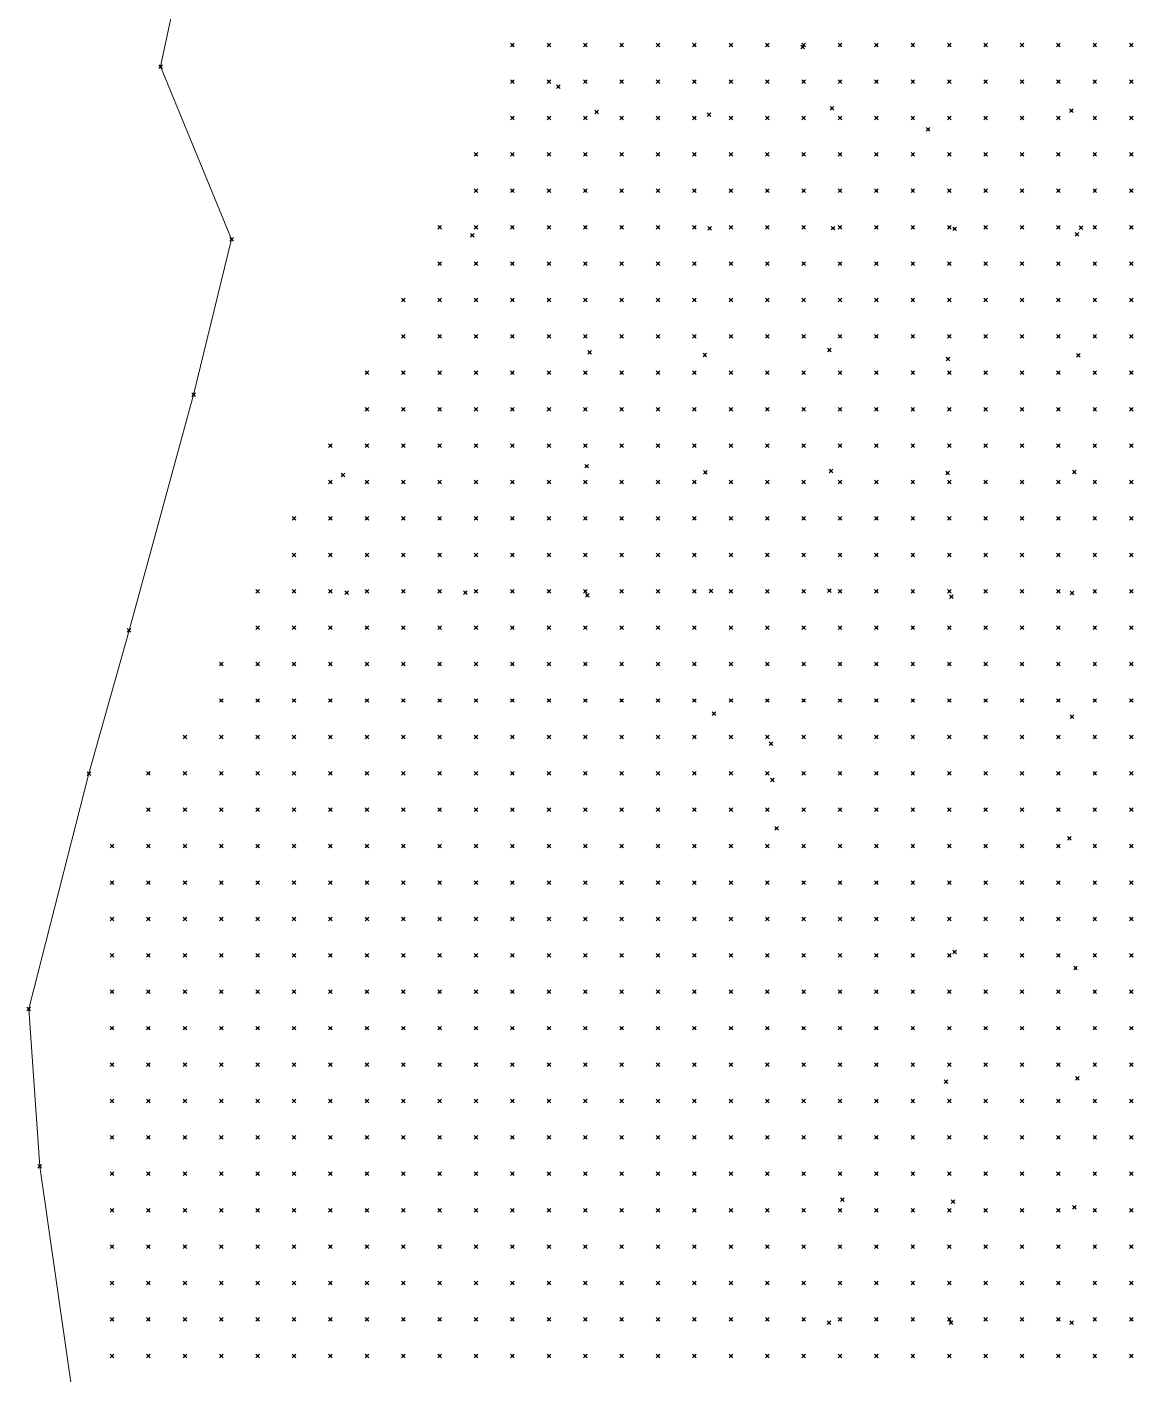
# Model space of a CAD drawing. Header units: metres. Extents: x 441556 to 446409, y 432338 to 461058.
# Drawn here: x 445036.3 to 445127.5, y 441436 to 441546.9 of the extents above; entities that cross this region are included whole.
import ezdxf

# ---------------------------------------------------------------- set-up
doc = ezdxf.new("R2010")
doc.units = ezdxf.units.M
doc.header["$MEASUREMENT"] = 0
doc.header["$PDMODE"] = 35
doc.header["$PDSIZE"] = 0.15
for name, color, linetype, lineweight in [('DTM-BRE-RevN_GRP_CURS APA', 2, 'Continuous', 0), ('DTM-NOK-RevN_LIDAR_co_lidar', 91, 'Continuous', 0), ('DTM-NOK-RevN_RTK', 32, 'Continuous', 0)]:
    doc.layers.add(name, color=color, linetype=linetype, lineweight=lineweight)

msp = doc.modelspace()

# ---------------------------------------------------------------- linework, layer by layer
at = {"layer": 'DTM-BRE-RevN_GRP_CURS APA'}
for p, q in [((445047.326, 441543.674, 333.581), (445051.387, 441562.809, 333.724)), ((445053.182, 441529.443, 334.295), (445047.326, 441543.674, 333.581)), ((445050.05, 441516.64, 333.295), (445053.182, 441529.443, 334.295)), ((445044.73, 441497.226, 333.438), (445050.05, 441516.64, 333.295)), ((445041.424, 441485.422, 333.438), (445044.73, 441497.226, 333.438)), ((445036.468, 441466.046, 333.438), (445041.424, 441485.422, 333.438)), ((445037.375, 441453.071, 333.438), (445036.468, 441466.046, 333.438)), ((445040.216, 441433.273, 333.438), (445037.375, 441453.071, 333.438))]:
    msp.add_line(p, q, dxfattribs=at)
at = {"layer": 'DTM-NOK-RevN_LIDAR_co_lidar'}
for p in [(445076.327, 441545.437, 340.436), (445079.326, 441545.437, 343.246), (445082.325, 441545.437, 343.58), (445085.325, 441545.437, 343.995), (445088.324, 441545.437, 344.822), (445091.323, 441545.437, 345.665), (445094.323, 441545.437, 346.39), (445097.322, 441545.437, 346.945), (445100.321, 441545.437, 347.471), (445103.321, 441545.437, 348.036), (445106.32, 441545.437, 348.536), (445109.319, 441545.437, 349.012), (445112.319, 441545.437, 349.51), (445115.318, 441545.437, 349.959), (445118.317, 441545.437, 350.438), (445121.317, 441545.437, 351.008), (445124.316, 441545.437, 351.563), (445127.316, 441545.437, 352.291), (445076.327, 441542.438, 342.043), (445079.326, 441542.438, 343.277), (445082.325, 441542.438, 343.265), (445085.325, 441542.438, 343.811), (445088.324, 441542.438, 344.673), (445091.323, 441542.438, 345.616), (445094.323, 441542.438, 346.428), (445097.322, 441542.438, 347.096), (445100.321, 441542.438, 347.623), (445103.321, 441542.438, 348.144), (445106.32, 441542.438, 348.667), (445109.319, 441542.438, 349.193), (445112.319, 441542.438, 349.731), (445115.318, 441542.438, 350.233), (445118.317, 441542.438, 350.759), (445121.317, 441542.438, 351.365), (445124.316, 441542.438, 351.93), (445127.316, 441542.438, 352.562), (445076.327, 441539.438, 342.512), (445079.326, 441539.438, 343.39), (445082.325, 441539.438, 343.254), (445085.325, 441539.438, 343.749), (445088.324, 441539.438, 344.677), (445091.323, 441539.438, 345.592), (445094.323, 441539.438, 346.399), (445097.322, 441539.438, 347.081), (445100.321, 441539.438, 347.755), (445103.321, 441539.438, 348.35), (445106.32, 441539.438, 348.864), (445109.319, 441539.438, 349.408), (445112.319, 441539.438, 349.952), (445115.318, 441539.438, 350.479), (445118.317, 441539.438, 351.097), (445121.317, 441539.438, 351.761), (445124.316, 441539.438, 352.365), (445127.316, 441539.438, 353.015), (445073.327, 441536.439, 340.489), (445076.327, 441536.439, 341.97), (445079.326, 441536.439, 343.411), (445082.325, 441536.439, 343.466), (445085.325, 441536.439, 343.992), (445088.324, 441536.439, 344.89), (445091.323, 441536.439, 345.693), (445094.323, 441536.439, 346.335), (445097.322, 441536.439, 347.051), (445100.321, 441536.439, 347.799), (445103.321, 441536.439, 348.461), (445106.32, 441536.439, 349.076), (445109.319, 441536.439, 349.672), (445112.319, 441536.439, 350.238), (445115.318, 441536.439, 350.798), (445118.317, 441536.439, 351.409), (445121.317, 441536.439, 352.075), (445124.316, 441536.439, 352.724), (445127.316, 441536.439, 353.421), (445073.327, 441533.44, 343.657), (445076.327, 441533.44, 343.676), (445079.326, 441533.44, 343.763), (445082.325, 441533.44, 344.138), (445085.325, 441533.44, 344.661), (445088.324, 441533.44, 345.208), (445091.323, 441533.44, 345.871), (445094.323, 441533.44, 346.546), (445097.322, 441533.44, 347.214), (445100.321, 441533.44, 347.951), (445103.321, 441533.44, 348.705), (445106.32, 441533.44, 349.41), (445109.319, 441533.44, 350.028), (445112.319, 441533.44, 350.595), (445115.318, 441533.44, 351.131), (445118.317, 441533.44, 351.678), (445121.317, 441533.44, 352.335), (445124.316, 441533.44, 353.068), (445127.316, 441533.44, 353.845), (445070.328, 441530.44, 342.469), (445073.327, 441530.44, 343.763), (445076.327, 441530.44, 343.889), (445079.326, 441530.44, 344.248), (445082.325, 441530.44, 344.89), (445085.325, 441530.44, 345.355), (445088.324, 441530.44, 345.821), (445091.323, 441530.44, 346.26), (445094.323, 441530.44, 346.808), (445097.322, 441530.44, 347.451), (445100.321, 441530.44, 348.159), (445103.321, 441530.44, 348.881), (445106.32, 441530.44, 349.581), (445109.319, 441530.44, 350.231), (445112.319, 441530.44, 350.836), (445115.318, 441530.44, 351.391), (445118.317, 441530.44, 351.946), (445121.317, 441530.44, 352.548), (445124.316, 441530.44, 353.152), (445127.316, 441530.44, 353.933), (445070.328, 441527.441, 343.317), (445073.327, 441527.441, 344.077), (445076.327, 441527.441, 344.294), (445079.326, 441527.441, 344.887), (445082.325, 441527.441, 345.536), (445085.325, 441527.441, 345.956), (445088.324, 441527.441, 346.448), (445091.323, 441527.441, 346.91), (445094.323, 441527.441, 347.361), (445097.322, 441527.441, 347.917), (445100.321, 441527.441, 348.555), (445103.321, 441527.441, 349.221), (445106.32, 441527.441, 349.888), (445109.319, 441527.441, 350.515), (445112.319, 441527.441, 351.115), (445115.318, 441527.441, 351.752), (445118.317, 441527.441, 352.401), (445121.317, 441527.441, 353.014), (445124.316, 441527.441, 353.655), (445127.316, 441527.441, 354.351), (445067.329, 441524.441, 341.879), (445070.328, 441524.441, 343.658), (445073.327, 441524.441, 344.278), (445076.327, 441524.441, 344.658), (445079.326, 441524.441, 345.455), (445082.325, 441524.441, 346.135), (445085.325, 441524.441, 346.652), (445088.324, 441524.441, 347.116), (445091.323, 441524.441, 347.535), (445094.323, 441524.441, 347.991), (445097.322, 441524.441, 348.44), (445100.321, 441524.441, 349.006), (445103.321, 441524.441, 349.602), (445106.32, 441524.441, 350.163), (445109.319, 441524.441, 350.76), (445112.319, 441524.441, 351.42), (445115.318, 441524.441, 352.091), (445118.317, 441524.441, 352.742), (445121.317, 441524.441, 353.404), (445124.316, 441524.441, 354.112), (445127.316, 441524.441, 354.84), (445067.329, 441521.442, 342.915), (445070.328, 441521.442, 344.344), (445073.327, 441521.442, 344.491), (445076.327, 441521.442, 344.663), (445079.326, 441521.442, 345.812), (445082.325, 441521.442, 346.579), (445085.325, 441521.442, 347.128), (445088.324, 441521.442, 347.583), (445091.323, 441521.442, 348.022), (445094.323, 441521.442, 348.478), (445097.322, 441521.442, 348.957), (445100.321, 441521.442, 349.461), (445103.321, 441521.442, 350.004), (445106.32, 441521.442, 350.536), (445109.319, 441521.442, 351.106), (445112.319, 441521.442, 351.714), (445115.318, 441521.442, 352.36), (445118.317, 441521.442, 353.043), (445121.317, 441521.442, 353.716), (445124.316, 441521.442, 354.496), (445127.316, 441521.442, 355.353), (445064.329, 441518.443, 340.691), (445067.329, 441518.443, 342.942), (445070.328, 441518.443, 343.103), (445073.327, 441518.443, 344.575), (445076.327, 441518.443, 344.669), (445079.326, 441518.443, 346.231), (445082.325, 441518.443, 346.97), (445085.325, 441518.443, 347.401), (445088.324, 441518.443, 347.911), (445091.323, 441518.443, 348.403), (445094.323, 441518.443, 348.892), (445097.322, 441518.443, 349.385), (445100.321, 441518.443, 349.808), (445103.321, 441518.443, 350.297), (445106.32, 441518.443, 350.831), (445109.319, 441518.443, 351.408), (445112.319, 441518.443, 352.02), (445115.318, 441518.443, 352.657), (445118.317, 441518.443, 353.353), (445121.317, 441518.443, 354.112), (445124.316, 441518.443, 354.961), (445127.316, 441518.443, 355.849), (445064.329, 441515.443, 342.052), (445067.329, 441515.443, 343.144), (445070.328, 441515.443, 342.956), (445073.327, 441515.443, 344.455), (445076.327, 441515.443, 344.646), (445079.326, 441515.443, 346.701), (445082.325, 441515.443, 347.381), (445085.325, 441515.443, 347.601), (445088.324, 441515.443, 348.078), (445091.323, 441515.443, 348.632), (445094.323, 441515.443, 349.167), (445097.322, 441515.443, 349.687), (445100.321, 441515.443, 350.157), (445103.321, 441515.443, 350.639), (445106.32, 441515.443, 351.172), (445109.319, 441515.443, 351.716), (445112.319, 441515.443, 352.324), (445115.318, 441515.443, 352.992), (445118.317, 441515.443, 353.676), (445121.317, 441515.443, 354.463), (445124.316, 441515.443, 355.323), (445127.316, 441515.443, 356.192), (445061.33, 441512.444, 341.566), (445064.329, 441512.444, 343.022), (445067.329, 441512.444, 343.803), (445070.328, 441512.444, 343.829), (445073.327, 441512.444, 344.36), (445076.327, 441512.444, 345.372), (445079.326, 441512.444, 346.654), (445082.325, 441512.444, 347.513), (445085.325, 441512.444, 347.757), (445088.324, 441512.444, 348.186), (445091.323, 441512.444, 348.87), (445094.323, 441512.444, 349.496), (445097.322, 441512.444, 350.023), (445100.321, 441512.444, 350.523), (445103.321, 441512.444, 351.013), (445106.32, 441512.444, 351.538), (445109.319, 441512.444, 352.088), (445112.319, 441512.444, 352.698), (445115.318, 441512.444, 353.374), (445118.317, 441512.444, 354.088), (445121.317, 441512.444, 354.884), (445124.316, 441512.444, 355.728), (445127.316, 441512.444, 356.629), (445061.33, 441509.445, 342.547), (445064.329, 441509.445, 343.78), (445067.329, 441509.445, 344.314), (445070.328, 441509.445, 344.565), (445073.327, 441509.445, 344.76), (445076.327, 441509.445, 345.653), (445079.326, 441509.445, 346.327), (445082.325, 441509.445, 347.365), (445085.325, 441509.445, 347.855), (445088.324, 441509.445, 348.209), (445091.323, 441509.445, 348.953), (445094.323, 441509.445, 349.693), (445097.322, 441509.445, 350.287), (445100.321, 441509.445, 350.823), (445103.321, 441509.445, 351.369), (445106.32, 441509.445, 351.903), (445109.319, 441509.445, 352.453), (445112.319, 441509.445, 353.063), (445115.318, 441509.445, 353.748), (445118.317, 441509.445, 354.512), (445121.317, 441509.445, 355.329), (445124.316, 441509.445, 356.199), (445127.316, 441509.445, 357.158), (445058.331, 441506.445, 341.28), (445061.33, 441506.445, 343.269), (445064.329, 441506.445, 344.325), (445067.329, 441506.445, 344.856), (445070.328, 441506.445, 345.251), (445073.327, 441506.445, 345.469), (445076.327, 441506.445, 345.806), (445079.326, 441506.445, 346.245), (445082.325, 441506.445, 346.871), (445085.325, 441506.445, 347.888), (445088.324, 441506.445, 348.253), (445091.323, 441506.445, 348.885), (445094.323, 441506.445, 349.701), (445097.322, 441506.445, 350.44), (445100.321, 441506.445, 351.074), (445103.321, 441506.445, 351.682), (445106.32, 441506.445, 352.229), (445109.319, 441506.445, 352.78), (445112.319, 441506.445, 353.411), (445115.318, 441506.445, 354.116), (445118.317, 441506.445, 354.907), (445121.317, 441506.445, 355.762), (445124.316, 441506.445, 356.673), (445127.316, 441506.445, 357.634), (445058.331, 441503.446, 342.015), (445061.33, 441503.446, 343.86), (445064.329, 441503.446, 344.734), (445067.329, 441503.446, 345.483), (445070.328, 441503.446, 346.049), (445073.327, 441503.446, 346.357), (445076.327, 441503.446, 346.452), (445079.326, 441503.446, 346.567), (445082.325, 441503.446, 346.862), (445085.325, 441503.446, 347.954), (445088.324, 441503.446, 348.44), (445091.323, 441503.446, 348.95), (445094.323, 441503.446, 349.715), (445097.322, 441503.446, 350.485), (445100.321, 441503.446, 351.21), (445103.321, 441503.446, 351.907), (445106.32, 441503.446, 352.523), (445109.319, 441503.446, 353.122), (445112.319, 441503.446, 353.764), (445115.318, 441503.446, 354.482), (445118.317, 441503.446, 355.307), (445121.317, 441503.446, 356.197), (445124.316, 441503.446, 357.119), (445127.316, 441503.446, 358), (445055.331, 441500.447, 340.338), (445058.331, 441500.447, 342.702), (445061.33, 441500.447, 344.443), (445064.329, 441500.447, 345.133), (445067.329, 441500.447, 346.085), (445070.328, 441500.447, 346.842), (445073.327, 441500.447, 347.295), (445076.327, 441500.447, 347.345), (445079.326, 441500.447, 347.227), (445082.325, 441500.447, 347.406), (445085.325, 441500.447, 347.964), (445088.324, 441500.447, 348.476), (445091.323, 441500.447, 349.132), (445094.323, 441500.447, 349.819), (445097.322, 441500.447, 350.482), (445100.321, 441500.447, 351.246), (445103.321, 441500.447, 352.031), (445106.32, 441500.447, 352.76), (445109.319, 441500.447, 353.43), (445112.319, 441500.447, 354.095), (445115.318, 441500.447, 354.865), (445118.317, 441500.447, 355.744), (445121.317, 441500.447, 356.643), (445124.316, 441500.447, 357.535), (445127.316, 441500.447, 358.336), (445055.331, 441497.447, 341.199), (445058.331, 441497.447, 343.098), (445061.33, 441497.447, 344.795), (445064.329, 441497.447, 345.565), (445067.329, 441497.447, 346.66), (445070.328, 441497.447, 347.555), (445073.327, 441497.447, 348.04), (445076.327, 441497.447, 348.165), (445079.326, 441497.447, 348.077), (445082.325, 441497.447, 347.974), (445085.325, 441497.447, 348.152), (445088.324, 441497.447, 348.385), (445091.323, 441497.447, 349.193), (445094.323, 441497.447, 349.98), (445097.322, 441497.447, 350.496), (445100.321, 441497.447, 351.266), (445103.321, 441497.447, 352.096), (445106.32, 441497.447, 352.863), (445109.319, 441497.447, 353.613), (445112.319, 441497.447, 354.388), (445115.318, 441497.447, 355.248), (445118.317, 441497.447, 356.174), (445121.317, 441497.447, 357.085), (445124.316, 441497.447, 357.951), (445127.316, 441497.447, 358.743), (445052.332, 441494.448, 340.11), (445055.331, 441494.448, 342.268), (445058.331, 441494.448, 343.859), (445061.33, 441494.448, 345.046), (445064.329, 441494.448, 345.977), (445067.329, 441494.448, 347.103), (445070.328, 441494.448, 348.064), (445073.327, 441494.448, 348.6), (445076.327, 441494.448, 348.857), (445079.326, 441494.448, 348.876), (445082.325, 441494.448, 348.692), (445085.325, 441494.448, 348.757), (445088.324, 441494.448, 348.781), (445091.323, 441494.448, 349.521), (445094.323, 441494.448, 350.172), (445097.322, 441494.448, 350.559), (445100.321, 441494.448, 351.347), (445103.321, 441494.448, 352.152), (445106.32, 441494.448, 352.875), (445109.319, 441494.448, 353.674), (445112.319, 441494.448, 354.545), (445115.318, 441494.448, 355.476), (445118.317, 441494.448, 356.451), (445121.317, 441494.448, 357.405), (445124.316, 441494.448, 358.283), (445127.316, 441494.448, 359.082), (445052.332, 441491.449, 340.903), (445055.331, 441491.449, 343.112), (445058.331, 441491.449, 344.573), (445061.33, 441491.449, 345.35), (445064.329, 441491.449, 346.342), (445067.329, 441491.449, 347.434), (445070.328, 441491.449, 348.406), (445073.327, 441491.449, 349.083), (445076.327, 441491.449, 349.447), (445079.326, 441491.449, 349.54), (445082.325, 441491.449, 349.587), (445085.325, 441491.449, 349.556), (445088.324, 441491.449, 349.682), (445091.323, 441491.449, 350.185), (445094.323, 441491.449, 350.436), (445097.322, 441491.449, 350.807), (445100.321, 441491.449, 351.506), (445103.321, 441491.449, 352.197), (445106.32, 441491.449, 352.907), (445109.319, 441491.449, 353.657), (445112.319, 441491.449, 354.491), (445115.318, 441491.449, 355.553), (445118.317, 441491.449, 356.682), (445121.317, 441491.449, 357.654), (445124.316, 441491.449, 358.519), (445127.316, 441491.449, 359.275), (445049.333, 441488.449, 338.801), (445052.332, 441488.449, 341.236), (445055.331, 441488.449, 343.222), (445058.331, 441488.449, 344.954), (445061.33, 441488.449, 345.779), (445064.329, 441488.449, 346.75), (445067.329, 441488.449, 347.827), (445070.328, 441488.449, 348.76), (445073.327, 441488.449, 349.487), (445076.327, 441488.449, 349.892), (445079.326, 441488.449, 350.206), (445082.325, 441488.449, 350.408), (445085.325, 441488.449, 350.461), (445088.324, 441488.449, 350.535), (445091.323, 441488.449, 350.61), (445094.323, 441488.449, 350.954), (445097.322, 441488.449, 351.359), (445100.321, 441488.449, 351.809), (445103.321, 441488.449, 352.394), (445106.32, 441488.449, 353.107), (445109.319, 441488.449, 353.751), (445112.319, 441488.449, 354.442), (445115.318, 441488.449, 355.602), (445118.317, 441488.449, 356.956), (445121.317, 441488.449, 357.924), (445124.316, 441488.449, 358.758), (445127.316, 441488.449, 359.528), (445046.333, 441485.45, 337.853), (445049.333, 441485.45, 339.753), (445052.332, 441485.45, 341.822), (445055.331, 441485.45, 343.736), (445058.331, 441485.45, 345.339), (445061.33, 441485.45, 346.063), (445064.329, 441485.45, 347.123), (445067.329, 441485.45, 348.285), (445070.328, 441485.45, 349.087), (445073.327, 441485.45, 349.832), (445076.327, 441485.45, 350.333), (445079.326, 441485.45, 350.793), (445082.325, 441485.45, 351.022), (445085.325, 441485.45, 351.181), (445088.324, 441485.45, 351.397), (445091.323, 441485.45, 351.54), (445094.323, 441485.45, 351.819), (445097.322, 441485.45, 352.15), (445100.321, 441485.45, 352.572), (445103.321, 441485.45, 353.086), (445106.32, 441485.45, 353.698), (445109.319, 441485.45, 354.222), (445112.319, 441485.45, 354.737), (445115.318, 441485.45, 355.681), (445118.317, 441485.45, 356.901), (445121.317, 441485.45, 357.859), (445124.316, 441485.45, 358.725), (445127.316, 441485.45, 359.642), (445046.333, 441482.451, 338.731), (445049.333, 441482.451, 341.282), (445052.332, 441482.451, 343.272), (445055.331, 441482.451, 344.708), (445058.331, 441482.451, 345.56), (445061.33, 441482.451, 346.526), (445064.329, 441482.451, 347.61), (445067.329, 441482.451, 348.743), (445070.328, 441482.451, 349.555), (445073.327, 441482.451, 350.272), (445076.327, 441482.451, 350.783), (445079.326, 441482.451, 351.243), (445082.325, 441482.451, 351.578), (445085.325, 441482.451, 351.901), (445088.324, 441482.451, 352.242), (445091.323, 441482.451, 352.509), (445094.323, 441482.451, 352.749), (445097.322, 441482.451, 353.046), (445100.321, 441482.451, 353.507), (445103.321, 441482.451, 353.969), (445106.32, 441482.451, 354.408), (445109.319, 441482.451, 354.804), (445112.319, 441482.451, 355.727), (445115.318, 441482.451, 356.814), (445118.317, 441482.451, 357.332), (445121.317, 441482.451, 357.915), (445124.316, 441482.451, 358.702), (445127.316, 441482.451, 359.595), (445043.334, 441479.451, 337.005), (445046.333, 441479.451, 339.91), (445049.333, 441479.451, 342.652), (445052.332, 441479.451, 344.043), (445055.331, 441479.451, 345.312), (445058.331, 441479.451, 346.001), (445061.33, 441479.451, 346.923), (445064.329, 441479.451, 348.158), (445067.329, 441479.451, 349.158), (445070.328, 441479.451, 349.976), (445073.327, 441479.451, 350.661), (445076.327, 441479.451, 351.173), (445079.326, 441479.451, 351.696), (445082.325, 441479.451, 352.136), (445085.325, 441479.451, 352.501), (445088.324, 441479.451, 352.907), (445091.323, 441479.451, 353.259), (445094.323, 441479.451, 353.572), (445097.322, 441479.451, 353.97), (445100.321, 441479.451, 354.491), (445103.321, 441479.451, 354.901), (445106.32, 441479.451, 355.202), (445109.319, 441479.451, 355.558), (445112.319, 441479.451, 357.283), (445115.318, 441479.451, 358.832), (445118.317, 441479.451, 358.652), (445121.317, 441479.451, 358.914), (445124.316, 441479.451, 359.359), (445127.316, 441479.451, 360.098), (445043.334, 441476.452, 337.372), (445046.333, 441476.452, 339.021), (445049.333, 441476.452, 341.911), (445052.332, 441476.452, 344.747), (445055.331, 441476.452, 345.601), (445058.331, 441476.452, 346.501), (445061.33, 441476.452, 347.682), (445064.329, 441476.452, 348.762), (445067.329, 441476.452, 349.746), (445070.328, 441476.452, 350.368), (445073.327, 441476.452, 350.989), (445076.327, 441476.452, 351.526), (445079.326, 441476.452, 352.084), (445082.325, 441476.452, 352.585), (445085.325, 441476.452, 353.051), (445088.324, 441476.452, 353.447), (445091.323, 441476.452, 353.867), (445094.323, 441476.452, 354.283), (445097.322, 441476.452, 354.787), (445100.321, 441476.452, 355.225), (445103.321, 441476.452, 355.612), (445106.32, 441476.452, 355.991), (445109.319, 441476.452, 356.617), (445112.319, 441476.452, 358.506), (445115.318, 441476.452, 360.028), (445118.317, 441476.452, 359.929), (445121.317, 441476.452, 360.192), (445124.316, 441476.452, 360.447), (445127.316, 441476.452, 360.905), (445043.334, 441473.453, 337.895), (445046.333, 441473.453, 339.281), (445049.333, 441473.453, 342.067), (445052.332, 441473.453, 344.967), (445055.331, 441473.453, 346.11), (445058.331, 441473.453, 346.899), (445061.33, 441473.453, 348.121), (445064.329, 441473.453, 349.2), (445067.329, 441473.453, 350.041), (445070.328, 441473.453, 350.764), (445073.327, 441473.453, 351.316), (445076.327, 441473.453, 351.921), (445079.326, 441473.453, 352.481), (445082.325, 441473.453, 353.053), (445085.325, 441473.453, 353.531), (445088.324, 441473.453, 354.007), (445091.323, 441473.453, 354.51), (445094.323, 441473.453, 354.963), (445097.322, 441473.453, 355.379), (445100.321, 441473.453, 355.821), (445103.321, 441473.453, 356.25), (445106.32, 441473.453, 356.757), (445109.319, 441473.453, 358.536), (445112.319, 441473.453, 360.206), (445115.318, 441473.453, 360.33), (445118.317, 441473.453, 360.179), (445121.317, 441473.453, 360.343), (445124.316, 441473.453, 360.744), (445127.316, 441473.453, 361.284), (445043.334, 441470.453, 338.655), (445046.333, 441470.453, 340.299), (445049.333, 441470.453, 342.709), (445052.332, 441470.453, 345.183), (445055.331, 441470.453, 346.135), (445058.331, 441470.453, 347.038), (445061.33, 441470.453, 348.28), (445064.329, 441470.453, 349.326), (445067.329, 441470.453, 350.242), (445070.328, 441470.453, 351.058), (445073.327, 441470.453, 351.651), (445076.327, 441470.453, 352.306), (445079.326, 441470.453, 353.039), (445082.325, 441470.453, 353.487), (445085.325, 441470.453, 354.047), (445088.324, 441470.453, 354.51), (445091.323, 441470.453, 354.973), (445094.323, 441470.453, 355.366), (445097.322, 441470.453, 355.86), (445100.321, 441470.453, 356.297), (445103.321, 441470.453, 356.729), (445106.32, 441470.453, 357.668), (445109.319, 441470.453, 359.307), (445112.319, 441470.453, 360.303), (445115.318, 441470.453, 360.288), (445118.317, 441470.453, 360.362), (445121.317, 441470.453, 360.668), (445124.316, 441470.453, 361.182), (445127.316, 441470.453, 361.797), (445043.334, 441467.454, 339.014), (445046.333, 441467.454, 341.207), (445049.333, 441467.454, 343.385), (445052.332, 441467.454, 345.148), (445055.331, 441467.454, 346.112), (445058.331, 441467.454, 347.037), (445061.33, 441467.454, 348.353), (445064.329, 441467.454, 349.454), (445067.329, 441467.454, 350.413), (445070.328, 441467.454, 351.175), (445073.327, 441467.454, 351.841), (445076.327, 441467.454, 352.602), (445079.326, 441467.454, 353.186), (445082.325, 441467.454, 353.744), (445085.325, 441467.454, 354.321), (445088.324, 441467.454, 354.833), (445091.323, 441467.454, 355.267), (445094.323, 441467.454, 355.695), (445097.322, 441467.454, 356.261), (445100.321, 441467.454, 356.752), (445103.321, 441467.454, 357.135), (445106.32, 441467.454, 358.288), (445109.319, 441467.454, 359.726), (445112.319, 441467.454, 360.33), (445115.318, 441467.454, 360.382), (445118.317, 441467.454, 360.636), (445121.317, 441467.454, 361.055), (445124.316, 441467.454, 361.555), (445127.316, 441467.454, 362.271), (445043.334, 441464.455, 339.588), (445046.333, 441464.455, 341.894), (445049.333, 441464.455, 343.868), (445052.332, 441464.455, 345.062), (445055.331, 441464.455, 346.15), (445058.331, 441464.455, 347.049), (445061.33, 441464.455, 348.354), (445064.329, 441464.455, 349.559), (445067.329, 441464.455, 350.578), (445070.328, 441464.455, 351.365), (445073.327, 441464.455, 352.002), (445076.327, 441464.455, 352.75), (445079.326, 441464.455, 353.347), (445082.325, 441464.455, 354.009), (445085.325, 441464.455, 354.647), (445088.324, 441464.455, 355.116), (445091.323, 441464.455, 355.655), (445094.323, 441464.455, 356.175), (445097.322, 441464.455, 356.683), (445100.321, 441464.455, 357.102), (445103.321, 441464.455, 357.393), (445106.32, 441464.455, 359.139), (445109.319, 441464.455, 360.441), (445112.319, 441464.455, 360.441), (445115.318, 441464.455, 360.58), (445118.317, 441464.455, 360.944), (445121.317, 441464.455, 361.408), (445124.316, 441464.455, 361.948), (445127.316, 441464.455, 362.687), (445043.334, 441461.455, 340.068), (445046.333, 441461.455, 342.353), (445049.333, 441461.455, 343.905), (445052.332, 441461.455, 345.065), (445055.331, 441461.455, 346.261), (445058.331, 441461.455, 347.115), (445061.33, 441461.455, 348.251), (445064.329, 441461.455, 349.45), (445067.329, 441461.455, 350.512), (445070.328, 441461.455, 351.338), (445073.327, 441461.455, 352.168), (445076.327, 441461.455, 352.951), (445079.326, 441461.455, 353.553), (445082.325, 441461.455, 354.259), (445085.325, 441461.455, 354.997), (445088.324, 441461.455, 355.521), (445091.323, 441461.455, 355.988), (445094.323, 441461.455, 356.56), (445097.322, 441461.455, 357.032), (445100.321, 441461.455, 357.301), (445103.321, 441461.455, 357.653), (445106.32, 441461.455, 359.305), (445109.319, 441461.455, 360.453), (445112.319, 441461.455, 360.534), (445115.318, 441461.455, 360.825), (445118.317, 441461.455, 361.274), (445121.317, 441461.455, 361.771), (445124.316, 441461.455, 362.273), (445127.316, 441461.455, 362.986), (445043.334, 441458.456, 339.74), (445046.333, 441458.456, 342.047), (445049.333, 441458.456, 343.909), (445052.332, 441458.456, 345.053), (445055.331, 441458.456, 346.23), (445058.331, 441458.456, 347.01), (445061.33, 441458.456, 348.06), (445064.329, 441458.456, 349.301), (445067.329, 441458.456, 350.395), (445070.328, 441458.456, 351.303), (445073.327, 441458.456, 352.316), (445076.327, 441458.456, 353.146), (445079.326, 441458.456, 353.851), (445082.325, 441458.456, 354.542), (445085.325, 441458.456, 355.276), (445088.324, 441458.456, 355.834), (445091.323, 441458.456, 356.349), (445094.323, 441458.456, 356.849), (445097.322, 441458.456, 357.287), (445100.321, 441458.456, 358.018), (445103.321, 441458.456, 358.506), (445106.32, 441458.456, 359.663), (445109.319, 441458.456, 360.55), (445112.319, 441458.456, 360.758), (445115.318, 441458.456, 361.15), (445118.317, 441458.456, 361.625), (445121.317, 441458.456, 362.084), (445124.316, 441458.456, 362.573), (445127.316, 441458.456, 363.26), (445043.334, 441455.457, 339.252), (445046.333, 441455.457, 341.44), (445049.333, 441455.457, 343.656), (445052.332, 441455.457, 344.685), (445055.331, 441455.457, 345.9), (445058.331, 441455.457, 346.933), (445061.33, 441455.457, 347.817), (445064.329, 441455.457, 349.008), (445067.329, 441455.457, 350.07), (445070.328, 441455.457, 351.296), (445073.327, 441455.457, 352.323), (445076.327, 441455.457, 353.123), (445079.326, 441455.457, 354.085), (445082.325, 441455.457, 354.819), (445085.325, 441455.457, 355.552), (445088.324, 441455.457, 356.098), (445091.323, 441455.457, 356.634), (445094.323, 441455.457, 356.999), (445097.322, 441455.457, 357.565), (445100.321, 441455.457, 358.891), (445103.321, 441455.457, 359.963), (445106.32, 441455.457, 360.457), (445109.319, 441455.457, 360.727), (445112.319, 441455.457, 361.042), (445115.318, 441455.457, 361.502), (445118.317, 441455.457, 361.997), (445121.317, 441455.457, 362.429), (445124.316, 441455.457, 362.927), (445127.316, 441455.457, 363.626), (445043.334, 441452.457, 338.371), (445046.333, 441452.457, 340.757), (445049.333, 441452.457, 343.07), (445052.332, 441452.457, 344.142), (445055.331, 441452.457, 345.342), (445058.331, 441452.457, 346.574), (445061.33, 441452.457, 347.481), (445064.329, 441452.457, 348.606), (445067.329, 441452.457, 349.805), (445070.328, 441452.457, 351.072), (445073.327, 441452.457, 352.194), (445076.327, 441452.457, 353.227), (445079.326, 441452.457, 354.227), (445082.325, 441452.457, 355.124), (445085.325, 441452.457, 355.877), (445088.324, 441452.457, 356.454), (445091.323, 441452.457, 357.137), (445094.323, 441452.457, 357.419), (445097.322, 441452.457, 358.151), (445100.321, 441452.457, 359.857), (445103.321, 441452.457, 360.685), (445106.32, 441452.457, 360.78), (445109.319, 441452.457, 361.013), (445112.319, 441452.457, 361.426), (445115.318, 441452.457, 361.926), (445118.317, 441452.457, 362.395), (445121.317, 441452.457, 362.802), (445124.316, 441452.457, 363.373), (445127.316, 441452.457, 364.072), (445043.334, 441449.458, 337.217), (445046.333, 441449.458, 339.391), (445049.333, 441449.458, 341.401), (445052.332, 441449.458, 342.822), (445055.331, 441449.458, 344.439), (445058.331, 441449.458, 345.86), (445061.33, 441449.458, 347.3), (445064.329, 441449.458, 348.585), (445067.329, 441449.458, 349.89), (445070.328, 441449.458, 350.947), (445073.327, 441449.458, 352.219), (445076.327, 441449.458, 353.391), (445079.326, 441449.458, 354.554), (445082.325, 441449.458, 355.409), (445085.325, 441449.458, 356.214), (445088.324, 441449.458, 356.782), (445091.323, 441449.458, 357.341), (445094.323, 441449.458, 357.848), (445097.322, 441449.458, 359.223), (445100.321, 441449.458, 360.5), (445103.321, 441449.458, 360.896), (445106.32, 441449.458, 361.032), (445109.319, 441449.458, 361.39), (445112.319, 441449.458, 361.874), (445115.318, 441449.458, 362.358), (445118.317, 441449.458, 362.797), (445121.317, 441449.458, 363.285), (445124.316, 441449.458, 363.923), (445127.316, 441449.458, 364.541), (445043.334, 441446.459, 336.449), (445046.333, 441446.459, 338.366), (445049.333, 441446.459, 340.192), (445052.332, 441446.459, 342.028), (445055.331, 441446.459, 343.775), (445058.331, 441446.459, 345.474), (445061.33, 441446.459, 347.282), (445064.329, 441446.459, 348.582), (445067.329, 441446.459, 349.888), (445070.328, 441446.459, 351.088), (445073.327, 441446.459, 352.414), (445076.327, 441446.459, 353.495), (445079.326, 441446.459, 354.672), (445082.325, 441446.459, 355.627), (445085.325, 441446.459, 356.456), (445088.324, 441446.459, 357.063), (445091.323, 441446.459, 357.53), (445094.323, 441446.459, 358.905), (445097.322, 441446.459, 360.381), (445100.321, 441446.459, 360.93), (445103.321, 441446.459, 361.052), (445106.32, 441446.459, 361.307), (445109.319, 441446.459, 361.771), (445112.319, 441446.459, 362.324), (445115.318, 441446.459, 362.783), (445118.317, 441446.459, 363.22), (445121.317, 441446.459, 363.846), (445124.316, 441446.459, 364.473), (445127.316, 441446.459, 364.961), (445043.334, 441443.459, 335.629), (445046.333, 441443.459, 337.774), (445049.333, 441443.459, 339.84), (445052.332, 441443.459, 342.03), (445055.331, 441443.459, 344.242), (445058.331, 441443.459, 345.963), (445061.33, 441443.459, 347.387), (445064.329, 441443.459, 348.652), (445067.329, 441443.459, 350.044), (445070.328, 441443.459, 351.275), (445073.327, 441443.459, 352.726), (445076.327, 441443.459, 353.796), (445079.326, 441443.459, 354.9), (445082.325, 441443.459, 355.89), (445085.325, 441443.459, 356.691), (445088.324, 441443.459, 357.222), (445091.323, 441443.459, 357.888), (445094.323, 441443.459, 360.067), (445097.322, 441443.459, 361.155), (445100.321, 441443.459, 361.175), (445103.321, 441443.459, 361.221), (445106.32, 441443.459, 361.588), (445109.319, 441443.459, 362.141), (445112.319, 441443.459, 362.722), (445115.318, 441443.459, 363.198), (445118.317, 441443.459, 363.705), (445121.317, 441443.459, 364.387), (445124.316, 441443.459, 364.967), (445127.316, 441443.459, 365.417), (445043.334, 441440.46, 335.577), (445046.333, 441440.46, 337.918), (445049.333, 441440.46, 339.975), (445052.332, 441440.46, 342.18), (445055.331, 441440.46, 344.548), (445058.331, 441440.46, 346.448), (445061.33, 441440.46, 347.594), (445064.329, 441440.46, 348.827), (445067.329, 441440.46, 350.206), (445070.328, 441440.46, 351.534), (445073.327, 441440.46, 352.999), (445076.327, 441440.46, 354.033), (445079.326, 441440.46, 355.209), (445082.325, 441440.46, 356.15), (445085.325, 441440.46, 356.899), (445088.324, 441440.46, 357.388), (445091.323, 441440.46, 358.323), (445094.323, 441440.46, 360.713), (445097.322, 441440.46, 361.418), (445100.321, 441440.46, 361.279), (445103.321, 441440.46, 361.434), (445106.32, 441440.46, 361.921), (445109.319, 441440.46, 362.522), (445112.319, 441440.46, 363.06), (445115.318, 441440.46, 363.573), (445118.317, 441440.46, 364.206), (445121.317, 441440.46, 364.869), (445124.316, 441440.46, 365.408), (445127.316, 441440.46, 365.892), (445043.334, 441437.461, 336.613), (445046.333, 441437.461, 338.43), (445049.333, 441437.461, 340.159), (445052.332, 441437.461, 342.256), (445055.331, 441437.461, 344.555), (445058.331, 441437.461, 346.653), (445061.33, 441437.461, 347.786), (445064.329, 441437.461, 348.985), (445067.329, 441437.461, 350.382), (445070.328, 441437.461, 351.771), (445073.327, 441437.461, 353.082), (445076.327, 441437.461, 354.237), (445079.326, 441437.461, 355.446), (445082.325, 441437.461, 356.298), (445085.325, 441437.461, 356.995), (445088.324, 441437.461, 357.592), (445091.323, 441437.461, 359.131), (445094.323, 441437.461, 361.061), (445097.322, 441437.461, 361.372), (445100.321, 441437.461, 361.325), (445103.321, 441437.461, 361.659), (445106.32, 441437.461, 362.235), (445109.319, 441437.461, 362.858), (445112.319, 441437.461, 363.374), (445115.318, 441437.461, 363.943), (445118.317, 441437.461, 364.658), (445121.317, 441437.461, 365.275), (445124.316, 441437.461, 365.812), (445127.316, 441437.461, 366.336)]:
    msp.add_point(p, dxfattribs=at)
at = {"layer": 'DTM-NOK-RevN_RTK'}
for p in [(445100.236, 441545.283, 347.651), (445047.326, 441543.674, 333.581), (445080.101, 441542.006, 343.133), (445083.271, 441539.931, 343.686), (445092.516, 441539.716, 346.476), (445102.651, 441540.231, 348.583), (445122.39, 441540.035, 352.2), (445110.578, 441538.503, 350.032), (445082.333, 441530.439, 345.269), (445092.58, 441530.35, 346.915), (445102.751, 441530.36, 349.136), (445112.757, 441530.304, 351.225), (445123.174, 441530.394, 353.154), (445053.182, 441529.443, 334.295), (445073.009, 441529.768, 344.162), (445122.838, 441529.848, 353.175), (445082.684, 441520.126, 347.164), (445092.179, 441519.899, 348.624), (445102.44, 441520.312, 350.241), (445112.207, 441519.588, 352.152), (445122.951, 441519.887, 354.595), (445050.05, 441516.64, 333.295), (445082.452, 441510.753, 347.79), (445102.572, 441510.354, 351.423), (445062.351, 441510.013, 343.562), (445092.224, 441510.237, 349.455), (445112.179, 441510.187, 353.178), (445122.629, 441510.263, 355.862), (445092.684, 441500.462, 349.649), (445102.443, 441500.49, 352.246), (445062.677, 441500.332, 345.003), (445072.438, 441500.334, 347.553), (445082.489, 441500.11, 347.748), (445112.494, 441500.003, 354.524), (445122.438, 441500.292, 357.221), (445044.73, 441497.226, 333.438), (445092.924, 441490.367, 350.516), (445122.43, 441490.107, 358.509), (445097.635, 441487.88, 351.772), (445041.424, 441485.422, 333.438), (445097.752, 441484.91, 352.536), (445098.088, 441480.917, 353.934), (445122.225, 441480.105, 358.765), (445112.753, 441470.733, 360.427), (445122.723, 441469.4, 361.122), (445036.468, 441466.046, 333.438), (445112.053, 441460.036, 360.765), (445122.885, 441460.318, 362.362), (445037.375, 441453.071, 333.438), (445103.504, 441450.331, 361.013), (445112.634, 441450.162, 362.148), (445122.635, 441449.701, 363.817), (445102.406, 441440.186, 361.541), (445112.457, 441440.182, 363.439), (445122.411, 441440.195, 365.343)]:
    msp.add_point(p, dxfattribs=at)

doc.saveas('drawing.dxf')
